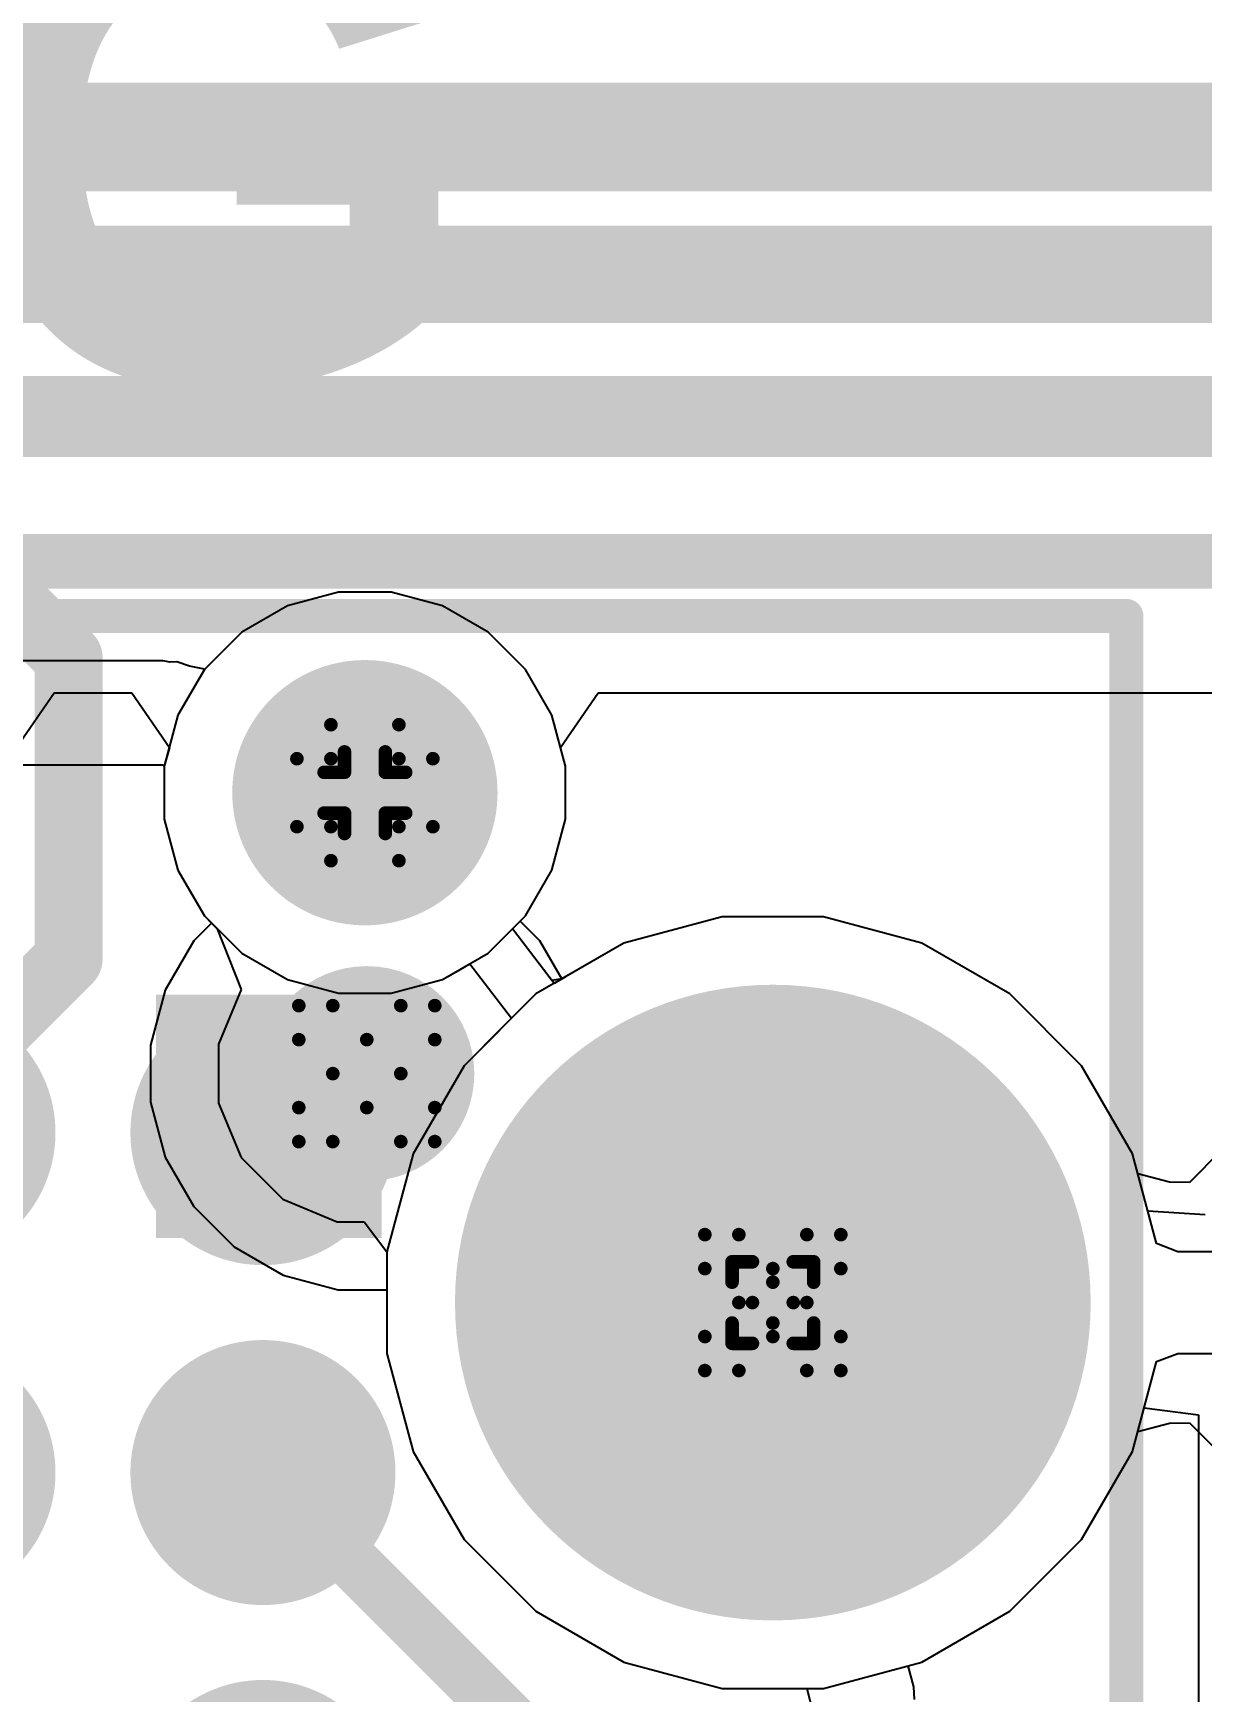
# Model space of a CAD drawing. Header units: inches. Extents: x 0 to 5379, y 0 to 5429.
# Drawn here: x 116.34 to 120.71, y 102.31 to 108.51 of the extents above; entities that cross this region are included whole.
import ezdxf

# ---------------------------------------------------------------- set-up
doc = ezdxf.new("R2010")
doc.units = ezdxf.units.IN
for name, color, linetype in [('Bottom Layer', 5, 'Continuous'), ('Bottom Solder', 6, 'Continuous'), ('Drill Drawing', 1, 'Continuous'), ('GND01', 16, 'Continuous'), ('GND02', 76, 'Continuous'), ('Pad Holes', 156, 'Continuous'), ('PWR', 156, 'Continuous'), ('SIG 01', 90, 'Continuous'), ('Top Layer', 1, 'Continuous'), ('Top Overlay', 2, 'Continuous'), ('Top Paste', 8, 'Continuous'), ('Top Solder', 216, 'Continuous'), ('Via Holes', 16, 'Continuous')]:
    doc.layers.add(name, color=color, linetype=linetype)
doc.styles.add('Arial_Bold', font='', dxfattribs={"height": 0.2})
doc.styles.get('Arial_Bold').set_extended_font_data('Arial', bold=True)

# ---------------------------------------------------------------- blocks, each defined once
blk = doc.blocks.new('TC2030_IDC__826')
at = {"layer": 'Bottom Solder'}
h = blk.add_hatch(color=6, dxfattribs=at)
edge = h.paths.add_edge_path()
edge.add_arc((2.54, -1.016), 0.1016, 0, 360)
h = blk.add_hatch(color=6, dxfattribs=at)
edge = h.paths.add_edge_path()
edge.add_arc((0.635, -2.54), 0.1016, 0, 360)
at = {"layer": 'Pad Holes'}
h = blk.add_hatch(color=7, dxfattribs=at)
edge = h.paths.add_edge_path()
edge.add_arc((2.54, -1.016), 0.4955, 0, 360)
h = blk.add_hatch(color=7, dxfattribs=at)
edge = h.paths.add_edge_path()
edge.add_arc((0.635, -2.54), 1.1875, 0, 360)
at = {"layer": 'Top Layer'}
h = blk.add_hatch(color=1, dxfattribs=at)
edge = h.paths.add_edge_path()
edge.add_arc((0, -0.635), 0.3935, 0, 360)
h = blk.add_hatch(color=1, dxfattribs=at)
edge = h.paths.add_edge_path()
edge.add_arc((1.27, -0.635), 0.3935, 0, 360)
at = {"layer": 'Top Paste'}
h = blk.add_hatch(color=8, dxfattribs=at)
edge = h.paths.add_edge_path()
edge.add_arc((0, -0.635), 0.3935, 0, 360)
h = blk.add_hatch(color=8, dxfattribs=at)
edge = h.paths.add_edge_path()
edge.add_arc((1.27, -0.635), 0.3935, 0, 360)
at = {"layer": 'Top Solder'}
h = blk.add_hatch(color=216, dxfattribs=at)
edge = h.paths.add_edge_path()
edge.add_arc((-1.27, 0.635), 0.4951, 0, 360)
h = blk.add_hatch(color=216, dxfattribs=at)
edge = h.paths.add_edge_path()
edge.add_arc((0, 0.635), 0.4951, 0, 360)
h = blk.add_hatch(color=216, dxfattribs=at)
edge = h.paths.add_edge_path()
edge.add_arc((1.27, 0.635), 0.4951, 0, 360)
h = blk.add_hatch(color=216, dxfattribs=at)
edge = h.paths.add_edge_path()
edge.add_arc((-1.27, -0.635), 0.4951, 0, 360)
h = blk.add_hatch(color=216, dxfattribs=at)
edge = h.paths.add_edge_path()
edge.add_arc((-1.27, -0.635), 0.4951, 0, 360)
h = blk.add_hatch(color=216, dxfattribs=at)
edge = h.paths.add_edge_path()
edge.add_arc((0, -0.635), 0.4951, 0, 360)
h = blk.add_hatch(color=216, dxfattribs=at)
edge = h.paths.add_edge_path()
edge.add_arc((1.27, -0.635), 0.4951, 0, 360)
h = blk.add_hatch(color=216, dxfattribs=at)
edge = h.paths.add_edge_path()
edge.add_arc((2.54, -1.016), 0.1016, 0, 360)
h = blk.add_hatch(color=216, dxfattribs=at)
edge = h.paths.add_edge_path()
edge.add_arc((0.635, -2.54), 0.1016, 0, 360)
at = {"layer": 'Top Overlay'}
for points in [[(3.2004, 3.8608, 0.127, 0.127, 0), (3.2004, -3.8608, 0.127, 0.127, 0)], [(-3.8608, -3.8608, 0.127, 0.127, 0), (3.2004, -3.8608, 0.127, 0.127, 0)]]:
    blk.add_lwpolyline(points, format="xyseb", dxfattribs=at)
blk.add_lwpolyline([(3.16865, -3.8608, 0.0635, 0.0635, 1), (3.23215, -3.8608, 0.0635, 0.0635, 1)], format="xyseb", close=True, dxfattribs=at)
blk.add_lwpolyline([(3.16865, -3.8608, 0.0635, 0.0635, 1), (3.23215, -3.8608, 0.0635, 0.0635, 1)], format="xyseb", close=True, dxfattribs=at)

msp = doc.modelspace()

# ---------------------------------------------------------------- hatches: boundary and pattern name
at = {"layer": 'Bottom Layer'}
h = msp.add_hatch(color=5, dxfattribs=at)
edge = h.paths.add_edge_path()
edge.add_arc((117.5859, 104.6223), 0.3, 0, 360)
at = {"layer": 'Bottom Solder'}
h = msp.add_hatch(color=6, dxfattribs=at)
edge = h.paths.add_edge_path()
edge.add_arc((117.5859, 104.6223), 0.4016, 0, 360)
at = {"layer": 'GND01'}
h = msp.add_hatch(color=16, dxfattribs=at)
edge = h.paths.add_edge_path()
edge.add_arc((117.5859, 104.6223), 0.3, 0, 360)
at = {"layer": 'GND02'}
h = msp.add_hatch(color=76, dxfattribs=at)
edge = h.paths.add_edge_path()
edge.add_arc((117.5859, 104.6223), 0.3, 0, 360)
at = {"layer": 'PWR'}
h = msp.add_hatch(color=156, dxfattribs=at)
edge = h.paths.add_edge_path()
edge.add_arc((117.5859, 104.6223), 0.3, 0, 360)
at = {"layer": 'SIG 01'}
h = msp.add_hatch(color=90, dxfattribs=at)
edge = h.paths.add_edge_path()
edge.add_arc((117.5859, 104.6223), 0.3, 0, 360)
at = {"layer": 'Top Layer'}
msp.add_hatch(color=1, dxfattribs=at).paths.add_polyline_path([(116.7985, 104.0082), (117.6413, 104.0082), (117.6413, 104.9176), (116.7985, 104.9176)])
h = msp.add_hatch(color=1, dxfattribs=at)
edge = h.paths.add_edge_path()
edge.add_arc((117.5859, 104.6223), 0.3, 0, 360)
at = {"layer": 'Top Solder'}
h = msp.add_hatch(color=216, dxfattribs=at)
edge = h.paths.add_edge_path()
edge.add_arc((117.5859, 104.6223), 0.4016, 0, 360)
at = {"layer": 'Via Holes'}
h = msp.add_hatch(color=7, dxfattribs=at)
edge = h.paths.add_edge_path()
edge.add_arc((117.5859, 104.6223), 0.15, 0, 360)

# ---------------------------------------------------------------- linework, layer by layer
at = {"layer": 'Bottom Layer'}
for p, q in [((117.4801, 106.4213), (117.2895, 106.3702)), ((117.6774, 106.4213), (117.4801, 106.4213)), ((117.8681, 106.3702), (117.6774, 106.4213)), ((117.2895, 106.3702), (117.1186, 106.2715)), ((118.039, 106.2715), (117.8681, 106.3702)), ((117.1186, 106.2715), (116.979, 106.132)), ((118.1785, 106.132), (118.039, 106.2715)), ((116.979, 106.132), (116.8803, 105.961)), ((118.2772, 105.961), (118.1785, 106.132)), ((116.8803, 105.961), (116.8293, 105.7704)), ((118.3283, 105.7704), (118.2772, 105.961)), ((116.8293, 105.7704), (116.8293, 105.5731)), ((118.3283, 105.5731), (118.3283, 105.7704)), ((116.8293, 105.5731), (116.8803, 105.3825)), ((118.2772, 105.3825), (118.3283, 105.5731)), ((116.8803, 105.3825), (116.979, 105.2115)), ((118.1785, 105.2115), (118.2772, 105.3825)), ((117.0057, 105.1848), (116.9393, 105.1184)), ((116.979, 105.2115), (117.0057, 105.1848)), ((118.1589, 105.1919), (118.1785, 105.2115)), ((118.2324, 105.1184), (118.1589, 105.1919)), ((118.913, 105.2083), (118.5464, 105.11)), ((119.2925, 105.2083), (118.913, 105.2083)), ((119.6592, 105.11), (119.2925, 105.2083)), ((116.9393, 105.1184), (116.833, 104.9342)), ((118.3146, 104.9762), (118.2324, 105.1184)), ((118.5464, 105.11), (118.3146, 104.9762)), ((119.9879, 104.9202), (119.6592, 105.11)), ((116.833, 104.9342), (116.7779, 104.7287)), ((120.2562, 104.6519), (119.9879, 104.9202)), ((116.7779, 104.7287), (116.7779, 104.5159)), ((120.446, 104.3231), (120.2562, 104.6519)), ((116.7779, 104.5159), (116.833, 104.3104)), ((116.833, 104.3104), (116.9393, 104.1262)), ((120.4661, 104.2482), (120.446, 104.3231)), ((120.7762, 104.3333), (120.6588, 104.2159)), ((120.5846, 104.2172), (120.4661, 104.2482)), ((120.6588, 104.2159), (120.5846, 104.2172)), ((116.9393, 104.1262), (117.0898, 103.9757)), ((117.0898, 103.9757), (117.274, 103.8693)), ((117.274, 103.8693), (117.4795, 103.8143)), ((117.4795, 103.8143), (117.6613, 103.8143)), ((117.6613, 103.8143), (117.6613, 103.577)), ((117.6613, 103.577), (117.7595, 103.2104)), ((120.4661, 103.2853), (120.5846, 103.3163)), ((120.5846, 103.3163), (120.6588, 103.3176)), ((120.6588, 103.3176), (120.7762, 103.2002)), ((120.446, 103.2104), (120.4661, 103.2853)), ((117.7595, 103.2104), (117.9493, 102.8817)), ((120.2562, 102.8817), (120.446, 103.2104)), ((117.9493, 102.8817), (118.2177, 102.6133)), ((119.9879, 102.6133), (120.2562, 102.8817)), ((118.2177, 102.6133), (118.5464, 102.4235)), ((119.6592, 102.4235), (119.9879, 102.6133)), ((118.5464, 102.4235), (118.913, 102.3253)), ((119.2925, 102.3253), (119.6592, 102.4235)), ((118.913, 102.3253), (119.2925, 102.3253))]:
    msp.add_line(p, q, dxfattribs=at)
at = {"layer": 'Drill Drawing'}
for points in [[(117.4518, 105.7988, 0.0508, 0.0508, 0), (117.4518, 105.9258, 0.0508, 0.0508, 0)], [(117.4518, 105.9258, 0.0508, 0.0508, 0), (117.7058, 105.9258, 0.0508, 0.0508, 0)], [(117.7058, 105.7988, 0.0508, 0.0508, 0), (117.7058, 105.9258, 0.0508, 0.0508, 0)], [(117.5026, 105.748, 0.0508, 0.0508, 0), (117.5026, 105.8242, 0.0508, 0.0508, 0)], [(117.5026, 105.8242, 0.0508, 0.0508, 0), (117.655, 105.8242, 0.0508, 0.0508, 0)], [(117.655, 105.748, 0.0508, 0.0508, 0), (117.655, 105.8242, 0.0508, 0.0508, 0)], [(117.3248, 105.5448, 0.0508, 0.0508, 0), (117.3248, 105.7988, 0.0508, 0.0508, 0)], [(117.3248, 105.7988, 0.0508, 0.0508, 0), (117.4518, 105.7988, 0.0508, 0.0508, 0)], [(117.7058, 105.7988, 0.0508, 0.0508, 0), (117.8328, 105.7988, 0.0508, 0.0508, 0)], [(117.8328, 105.5448, 0.0508, 0.0508, 0), (117.8328, 105.7988, 0.0508, 0.0508, 0)], [(117.4264, 105.5956, 0.0508, 0.0508, 0), (117.4264, 105.748, 0.0508, 0.0508, 0)], [(117.4264, 105.748, 0.0508, 0.0508, 0), (117.5026, 105.748, 0.0508, 0.0508, 0)], [(117.655, 105.748, 0.0508, 0.0508, 0), (117.7312, 105.748, 0.0508, 0.0508, 0)], [(117.7312, 105.5956, 0.0508, 0.0508, 0), (117.7312, 105.748, 0.0508, 0.0508, 0)], [(117.4264, 105.5956, 0.0508, 0.0508, 0), (117.5026, 105.5956, 0.0508, 0.0508, 0)], [(117.5026, 105.5194, 0.0508, 0.0508, 0), (117.5026, 105.5956, 0.0508, 0.0508, 0)], [(117.655, 105.5956, 0.0508, 0.0508, 0), (117.7312, 105.5956, 0.0508, 0.0508, 0)], [(117.655, 105.5194, 0.0508, 0.0508, 0), (117.655, 105.5956, 0.0508, 0.0508, 0)], [(117.3248, 105.5448, 0.0508, 0.0508, 0), (117.4518, 105.5448, 0.0508, 0.0508, 0)], [(117.4518, 105.4178, 0.0508, 0.0508, 0), (117.4518, 105.5448, 0.0508, 0.0508, 0)], [(117.5026, 105.5194, 0.0508, 0.0508, 0), (117.655, 105.5194, 0.0508, 0.0508, 0)], [(117.7058, 105.5448, 0.0508, 0.0508, 0), (117.8328, 105.5448, 0.0508, 0.0508, 0)], [(117.7058, 105.4178, 0.0508, 0.0508, 0), (117.7058, 105.5448, 0.0508, 0.0508, 0)], [(117.4518, 105.4178, 0.0508, 0.0508, 0), (117.7058, 105.4178, 0.0508, 0.0508, 0)], [(117.3319, 104.7493, 0.0508, 0.0508, 0), (117.3319, 104.8763, 0.0508, 0.0508, 0)], [(117.3319, 104.8763, 0.0508, 0.0508, 0), (117.4589, 104.8763, 0.0508, 0.0508, 0)], [(117.4589, 104.8763, 0.0508, 0.0508, 0), (117.5859, 104.7493, 0.0508, 0.0508, 0)], [(117.5859, 104.7493, 0.0508, 0.0508, 0), (117.7129, 104.8763, 0.0508, 0.0508, 0)], [(117.7129, 104.8763, 0.0508, 0.0508, 0), (117.8399, 104.8763, 0.0508, 0.0508, 0)], [(117.8399, 104.7493, 0.0508, 0.0508, 0), (117.8399, 104.8763, 0.0508, 0.0508, 0)], [(117.3319, 104.7493, 0.0508, 0.0508, 0), (117.4589, 104.6223, 0.0508, 0.0508, 0)], [(117.7129, 104.6223, 0.0508, 0.0508, 0), (117.8399, 104.7493, 0.0508, 0.0508, 0)], [(117.3319, 104.4953, 0.0508, 0.0508, 0), (117.4589, 104.6223, 0.0508, 0.0508, 0)], [(117.7129, 104.6223, 0.0508, 0.0508, 0), (117.8399, 104.4953, 0.0508, 0.0508, 0)], [(117.3319, 104.3683, 0.0508, 0.0508, 0), (117.3319, 104.4953, 0.0508, 0.0508, 0)], [(117.4589, 104.3683, 0.0508, 0.0508, 0), (117.5859, 104.4953, 0.0508, 0.0508, 0)], [(117.5859, 104.4953, 0.0508, 0.0508, 0), (117.7129, 104.3683, 0.0508, 0.0508, 0)], [(117.8399, 104.3683, 0.0508, 0.0508, 0), (117.8399, 104.4953, 0.0508, 0.0508, 0)], [(117.3319, 104.3683, 0.0508, 0.0508, 0), (117.4589, 104.3683, 0.0508, 0.0508, 0)], [(117.7129, 104.3683, 0.0508, 0.0508, 0), (117.8399, 104.3683, 0.0508, 0.0508, 0)], [(118.8488, 103.8938, 0.0508, 0.0508, 0), (118.8488, 104.0208, 0.0508, 0.0508, 0)], [(118.8488, 104.0208, 0.0508, 0.0508, 0), (118.9758, 104.0208, 0.0508, 0.0508, 0)], [(118.9758, 104.0208, 0.0508, 0.0508, 0), (119.1028, 103.8938, 0.0508, 0.0508, 0)], [(119.1028, 103.8938, 0.0508, 0.0508, 0), (119.2298, 104.0208, 0.0508, 0.0508, 0)], [(119.2298, 104.0208, 0.0508, 0.0508, 0), (119.3568, 104.0208, 0.0508, 0.0508, 0)], [(119.3568, 103.8938, 0.0508, 0.0508, 0), (119.3568, 104.0208, 0.0508, 0.0508, 0)], [(118.9504, 103.843, 0.0508, 0.0508, 0), (118.9504, 103.9192, 0.0508, 0.0508, 0)], [(118.9504, 103.9192, 0.0508, 0.0508, 0), (119.0266, 103.9192, 0.0508, 0.0508, 0)], [(119.0266, 103.9192, 0.0508, 0.0508, 0), (119.1028, 103.843, 0.0508, 0.0508, 0)], [(119.1028, 103.843, 0.0508, 0.0508, 0), (119.179, 103.9192, 0.0508, 0.0508, 0)], [(119.179, 103.9192, 0.0508, 0.0508, 0), (119.2552, 103.9192, 0.0508, 0.0508, 0)], [(119.2552, 103.843, 0.0508, 0.0508, 0), (119.2552, 103.9192, 0.0508, 0.0508, 0)], [(118.8488, 103.8938, 0.0508, 0.0508, 0), (118.9758, 103.7668, 0.0508, 0.0508, 0)], [(118.9504, 103.843, 0.0508, 0.0508, 0), (119.0266, 103.7668, 0.0508, 0.0508, 0)], [(119.179, 103.7668, 0.0508, 0.0508, 0), (119.2552, 103.843, 0.0508, 0.0508, 0)], [(119.2298, 103.7668, 0.0508, 0.0508, 0), (119.3568, 103.8938, 0.0508, 0.0508, 0)], [(118.8488, 103.6398, 0.0508, 0.0508, 0), (118.9758, 103.7668, 0.0508, 0.0508, 0)], [(118.9504, 103.6906, 0.0508, 0.0508, 0), (119.0266, 103.7668, 0.0508, 0.0508, 0)], [(119.179, 103.7668, 0.0508, 0.0508, 0), (119.2552, 103.6906, 0.0508, 0.0508, 0)], [(119.2298, 103.7668, 0.0508, 0.0508, 0), (119.3568, 103.6398, 0.0508, 0.0508, 0)], [(118.9504, 103.6144, 0.0508, 0.0508, 0), (118.9504, 103.6906, 0.0508, 0.0508, 0)], [(119.0266, 103.6144, 0.0508, 0.0508, 0), (119.1028, 103.6906, 0.0508, 0.0508, 0)], [(119.1028, 103.6906, 0.0508, 0.0508, 0), (119.179, 103.6144, 0.0508, 0.0508, 0)], [(119.2552, 103.6144, 0.0508, 0.0508, 0), (119.2552, 103.6906, 0.0508, 0.0508, 0)], [(118.8488, 103.5128, 0.0508, 0.0508, 0), (118.8488, 103.6398, 0.0508, 0.0508, 0)], [(118.9504, 103.6144, 0.0508, 0.0508, 0), (119.0266, 103.6144, 0.0508, 0.0508, 0)], [(118.9758, 103.5128, 0.0508, 0.0508, 0), (119.1028, 103.6398, 0.0508, 0.0508, 0)], [(119.1028, 103.6398, 0.0508, 0.0508, 0), (119.2298, 103.5128, 0.0508, 0.0508, 0)], [(119.179, 103.6144, 0.0508, 0.0508, 0), (119.2552, 103.6144, 0.0508, 0.0508, 0)], [(119.3568, 103.5128, 0.0508, 0.0508, 0), (119.3568, 103.6398, 0.0508, 0.0508, 0)], [(118.8488, 103.5128, 0.0508, 0.0508, 0), (118.9758, 103.5128, 0.0508, 0.0508, 0)], [(119.2298, 103.5128, 0.0508, 0.0508, 0), (119.3568, 103.5128, 0.0508, 0.0508, 0)]]:
    msp.add_lwpolyline(points, format="xyseb", dxfattribs=at)
for points in [[(117.4391, 105.9258, 0.0254, 0.0254, 1), (117.4645, 105.9258, 0.0254, 0.0254, 1)], [(117.4391, 105.9258, 0.0254, 0.0254, 1), (117.4645, 105.9258, 0.0254, 0.0254, 1)], [(117.6931, 105.9258, 0.0254, 0.0254, 1), (117.7185, 105.9258, 0.0254, 0.0254, 1)], [(117.6931, 105.9258, 0.0254, 0.0254, 1), (117.7185, 105.9258, 0.0254, 0.0254, 1)], [(117.4899, 105.8242, 0.0254, 0.0254, 1), (117.5153, 105.8242, 0.0254, 0.0254, 1)], [(117.4899, 105.8242, 0.0254, 0.0254, 1), (117.5153, 105.8242, 0.0254, 0.0254, 1)], [(117.6423, 105.8242, 0.0254, 0.0254, 1), (117.6677, 105.8242, 0.0254, 0.0254, 1)], [(117.6423, 105.8242, 0.0254, 0.0254, 1), (117.6677, 105.8242, 0.0254, 0.0254, 1)], [(117.3121, 105.7988, 0.0254, 0.0254, 1), (117.3375, 105.7988, 0.0254, 0.0254, 1)], [(117.3121, 105.7988, 0.0254, 0.0254, 1), (117.3375, 105.7988, 0.0254, 0.0254, 1)], [(117.4391, 105.7988, 0.0254, 0.0254, 1), (117.4645, 105.7988, 0.0254, 0.0254, 1)], [(117.4391, 105.7988, 0.0254, 0.0254, 1), (117.4645, 105.7988, 0.0254, 0.0254, 1)], [(117.6931, 105.7988, 0.0254, 0.0254, 1), (117.7185, 105.7988, 0.0254, 0.0254, 1)], [(117.6931, 105.7988, 0.0254, 0.0254, 1), (117.7185, 105.7988, 0.0254, 0.0254, 1)], [(117.8201, 105.7988, 0.0254, 0.0254, 1), (117.8455, 105.7988, 0.0254, 0.0254, 1)], [(117.8201, 105.7988, 0.0254, 0.0254, 1), (117.8455, 105.7988, 0.0254, 0.0254, 1)], [(117.4137, 105.748, 0.0254, 0.0254, 1), (117.4391, 105.748, 0.0254, 0.0254, 1)], [(117.4137, 105.748, 0.0254, 0.0254, 1), (117.4391, 105.748, 0.0254, 0.0254, 1)], [(117.4899, 105.748, 0.0254, 0.0254, 1), (117.5153, 105.748, 0.0254, 0.0254, 1)], [(117.4899, 105.748, 0.0254, 0.0254, 1), (117.5153, 105.748, 0.0254, 0.0254, 1)], [(117.6423, 105.748, 0.0254, 0.0254, 1), (117.6677, 105.748, 0.0254, 0.0254, 1)], [(117.6423, 105.748, 0.0254, 0.0254, 1), (117.6677, 105.748, 0.0254, 0.0254, 1)], [(117.7185, 105.748, 0.0254, 0.0254, 1), (117.7439, 105.748, 0.0254, 0.0254, 1)], [(117.7185, 105.748, 0.0254, 0.0254, 1), (117.7439, 105.748, 0.0254, 0.0254, 1)], [(117.4137, 105.5956, 0.0254, 0.0254, 1), (117.4391, 105.5956, 0.0254, 0.0254, 1)], [(117.4137, 105.5956, 0.0254, 0.0254, 1), (117.4391, 105.5956, 0.0254, 0.0254, 1)], [(117.4899, 105.5956, 0.0254, 0.0254, 1), (117.5153, 105.5956, 0.0254, 0.0254, 1)], [(117.4899, 105.5956, 0.0254, 0.0254, 1), (117.5153, 105.5956, 0.0254, 0.0254, 1)], [(117.6423, 105.5956, 0.0254, 0.0254, 1), (117.6677, 105.5956, 0.0254, 0.0254, 1)], [(117.6423, 105.5956, 0.0254, 0.0254, 1), (117.6677, 105.5956, 0.0254, 0.0254, 1)], [(117.7185, 105.5956, 0.0254, 0.0254, 1), (117.7439, 105.5956, 0.0254, 0.0254, 1)], [(117.7185, 105.5956, 0.0254, 0.0254, 1), (117.7439, 105.5956, 0.0254, 0.0254, 1)], [(117.3121, 105.5448, 0.0254, 0.0254, 1), (117.3375, 105.5448, 0.0254, 0.0254, 1)], [(117.3121, 105.5448, 0.0254, 0.0254, 1), (117.3375, 105.5448, 0.0254, 0.0254, 1)], [(117.4391, 105.5448, 0.0254, 0.0254, 1), (117.4645, 105.5448, 0.0254, 0.0254, 1)], [(117.4391, 105.5448, 0.0254, 0.0254, 1), (117.4645, 105.5448, 0.0254, 0.0254, 1)], [(117.4899, 105.5194, 0.0254, 0.0254, 1), (117.5153, 105.5194, 0.0254, 0.0254, 1)], [(117.4899, 105.5194, 0.0254, 0.0254, 1), (117.5153, 105.5194, 0.0254, 0.0254, 1)], [(117.6423, 105.5194, 0.0254, 0.0254, 1), (117.6677, 105.5194, 0.0254, 0.0254, 1)], [(117.6423, 105.5194, 0.0254, 0.0254, 1), (117.6677, 105.5194, 0.0254, 0.0254, 1)], [(117.6931, 105.5448, 0.0254, 0.0254, 1), (117.7185, 105.5448, 0.0254, 0.0254, 1)], [(117.6931, 105.5448, 0.0254, 0.0254, 1), (117.7185, 105.5448, 0.0254, 0.0254, 1)], [(117.8201, 105.5448, 0.0254, 0.0254, 1), (117.8455, 105.5448, 0.0254, 0.0254, 1)], [(117.8201, 105.5448, 0.0254, 0.0254, 1), (117.8455, 105.5448, 0.0254, 0.0254, 1)], [(117.4391, 105.4178, 0.0254, 0.0254, 1), (117.4645, 105.4178, 0.0254, 0.0254, 1)], [(117.4391, 105.4178, 0.0254, 0.0254, 1), (117.4645, 105.4178, 0.0254, 0.0254, 1)], [(117.6931, 105.4178, 0.0254, 0.0254, 1), (117.7185, 105.4178, 0.0254, 0.0254, 1)], [(117.6931, 105.4178, 0.0254, 0.0254, 1), (117.7185, 105.4178, 0.0254, 0.0254, 1)], [(117.3192, 104.8763, 0.0254, 0.0254, 1), (117.3446, 104.8763, 0.0254, 0.0254, 1)], [(117.3192, 104.8763, 0.0254, 0.0254, 1), (117.3446, 104.8763, 0.0254, 0.0254, 1)], [(117.4462, 104.8763, 0.0254, 0.0254, 1), (117.4716, 104.8763, 0.0254, 0.0254, 1)], [(117.4462, 104.8763, 0.0254, 0.0254, 1), (117.4716, 104.8763, 0.0254, 0.0254, 1)], [(117.7002, 104.8763, 0.0254, 0.0254, 1), (117.7256, 104.8763, 0.0254, 0.0254, 1)], [(117.7002, 104.8763, 0.0254, 0.0254, 1), (117.7256, 104.8763, 0.0254, 0.0254, 1)], [(117.8272, 104.8763, 0.0254, 0.0254, 1), (117.8526, 104.8763, 0.0254, 0.0254, 1)], [(117.8272, 104.8763, 0.0254, 0.0254, 1), (117.8526, 104.8763, 0.0254, 0.0254, 1)], [(117.3192, 104.7493, 0.0254, 0.0254, 1), (117.3446, 104.7493, 0.0254, 0.0254, 1)], [(117.3192, 104.7493, 0.0254, 0.0254, 1), (117.3446, 104.7493, 0.0254, 0.0254, 1)], [(117.5732, 104.7493, 0.0254, 0.0254, 1), (117.5986, 104.7493, 0.0254, 0.0254, 1)], [(117.5732, 104.7493, 0.0254, 0.0254, 1), (117.5986, 104.7493, 0.0254, 0.0254, 1)], [(117.8272, 104.7493, 0.0254, 0.0254, 1), (117.8526, 104.7493, 0.0254, 0.0254, 1)], [(117.8272, 104.7493, 0.0254, 0.0254, 1), (117.8526, 104.7493, 0.0254, 0.0254, 1)], [(117.4462, 104.6223, 0.0254, 0.0254, 1), (117.4716, 104.6223, 0.0254, 0.0254, 1)], [(117.4462, 104.6223, 0.0254, 0.0254, 1), (117.4716, 104.6223, 0.0254, 0.0254, 1)], [(117.7002, 104.6223, 0.0254, 0.0254, 1), (117.7256, 104.6223, 0.0254, 0.0254, 1)], [(117.7002, 104.6223, 0.0254, 0.0254, 1), (117.7256, 104.6223, 0.0254, 0.0254, 1)], [(117.3192, 104.4953, 0.0254, 0.0254, 1), (117.3446, 104.4953, 0.0254, 0.0254, 1)], [(117.3192, 104.4953, 0.0254, 0.0254, 1), (117.3446, 104.4953, 0.0254, 0.0254, 1)], [(117.5732, 104.4953, 0.0254, 0.0254, 1), (117.5986, 104.4953, 0.0254, 0.0254, 1)], [(117.5732, 104.4953, 0.0254, 0.0254, 1), (117.5986, 104.4953, 0.0254, 0.0254, 1)], [(117.8272, 104.4953, 0.0254, 0.0254, 1), (117.8526, 104.4953, 0.0254, 0.0254, 1)], [(117.8272, 104.4953, 0.0254, 0.0254, 1), (117.8526, 104.4953, 0.0254, 0.0254, 1)], [(117.3192, 104.3683, 0.0254, 0.0254, 1), (117.3446, 104.3683, 0.0254, 0.0254, 1)], [(117.3192, 104.3683, 0.0254, 0.0254, 1), (117.3446, 104.3683, 0.0254, 0.0254, 1)], [(117.4462, 104.3683, 0.0254, 0.0254, 1), (117.4716, 104.3683, 0.0254, 0.0254, 1)], [(117.4462, 104.3683, 0.0254, 0.0254, 1), (117.4716, 104.3683, 0.0254, 0.0254, 1)], [(117.7002, 104.3683, 0.0254, 0.0254, 1), (117.7256, 104.3683, 0.0254, 0.0254, 1)], [(117.7002, 104.3683, 0.0254, 0.0254, 1), (117.7256, 104.3683, 0.0254, 0.0254, 1)], [(117.8272, 104.3683, 0.0254, 0.0254, 1), (117.8526, 104.3683, 0.0254, 0.0254, 1)], [(117.8272, 104.3683, 0.0254, 0.0254, 1), (117.8526, 104.3683, 0.0254, 0.0254, 1)], [(118.8361, 104.0208, 0.0254, 0.0254, 1), (118.8615, 104.0208, 0.0254, 0.0254, 1)], [(118.8361, 104.0208, 0.0254, 0.0254, 1), (118.8615, 104.0208, 0.0254, 0.0254, 1)], [(118.9631, 104.0208, 0.0254, 0.0254, 1), (118.9885, 104.0208, 0.0254, 0.0254, 1)], [(118.9631, 104.0208, 0.0254, 0.0254, 1), (118.9885, 104.0208, 0.0254, 0.0254, 1)], [(119.2171, 104.0208, 0.0254, 0.0254, 1), (119.2425, 104.0208, 0.0254, 0.0254, 1)], [(119.2171, 104.0208, 0.0254, 0.0254, 1), (119.2425, 104.0208, 0.0254, 0.0254, 1)], [(119.3441, 104.0208, 0.0254, 0.0254, 1), (119.3695, 104.0208, 0.0254, 0.0254, 1)], [(119.3441, 104.0208, 0.0254, 0.0254, 1), (119.3695, 104.0208, 0.0254, 0.0254, 1)], [(118.9377, 103.9192, 0.0254, 0.0254, 1), (118.9631, 103.9192, 0.0254, 0.0254, 1)], [(118.9377, 103.9192, 0.0254, 0.0254, 1), (118.9631, 103.9192, 0.0254, 0.0254, 1)], [(119.0139, 103.9192, 0.0254, 0.0254, 1), (119.0393, 103.9192, 0.0254, 0.0254, 1)], [(119.0139, 103.9192, 0.0254, 0.0254, 1), (119.0393, 103.9192, 0.0254, 0.0254, 1)], [(119.1663, 103.9192, 0.0254, 0.0254, 1), (119.1917, 103.9192, 0.0254, 0.0254, 1)], [(119.1663, 103.9192, 0.0254, 0.0254, 1), (119.1917, 103.9192, 0.0254, 0.0254, 1)], [(119.2425, 103.9192, 0.0254, 0.0254, 1), (119.2679, 103.9192, 0.0254, 0.0254, 1)], [(119.2425, 103.9192, 0.0254, 0.0254, 1), (119.2679, 103.9192, 0.0254, 0.0254, 1)], [(118.8361, 103.8938, 0.0254, 0.0254, 1), (118.8615, 103.8938, 0.0254, 0.0254, 1)], [(118.8361, 103.8938, 0.0254, 0.0254, 1), (118.8615, 103.8938, 0.0254, 0.0254, 1)], [(118.9377, 103.843, 0.0254, 0.0254, 1), (118.9631, 103.843, 0.0254, 0.0254, 1)], [(118.9377, 103.843, 0.0254, 0.0254, 1), (118.9631, 103.843, 0.0254, 0.0254, 1)], [(119.0901, 103.8938, 0.0254, 0.0254, 1), (119.1155, 103.8938, 0.0254, 0.0254, 1)], [(119.0901, 103.8938, 0.0254, 0.0254, 1), (119.1155, 103.8938, 0.0254, 0.0254, 1)], [(119.0901, 103.843, 0.0254, 0.0254, 1), (119.1155, 103.843, 0.0254, 0.0254, 1)], [(119.0901, 103.843, 0.0254, 0.0254, 1), (119.1155, 103.843, 0.0254, 0.0254, 1)], [(119.2425, 103.843, 0.0254, 0.0254, 1), (119.2679, 103.843, 0.0254, 0.0254, 1)], [(119.2425, 103.843, 0.0254, 0.0254, 1), (119.2679, 103.843, 0.0254, 0.0254, 1)], [(119.3441, 103.8938, 0.0254, 0.0254, 1), (119.3695, 103.8938, 0.0254, 0.0254, 1)], [(119.3441, 103.8938, 0.0254, 0.0254, 1), (119.3695, 103.8938, 0.0254, 0.0254, 1)], [(118.9631, 103.7668, 0.0254, 0.0254, 1), (118.9885, 103.7668, 0.0254, 0.0254, 1)], [(118.9631, 103.7668, 0.0254, 0.0254, 1), (118.9885, 103.7668, 0.0254, 0.0254, 1)], [(119.0139, 103.7668, 0.0254, 0.0254, 1), (119.0393, 103.7668, 0.0254, 0.0254, 1)], [(119.0139, 103.7668, 0.0254, 0.0254, 1), (119.0393, 103.7668, 0.0254, 0.0254, 1)], [(119.1663, 103.7668, 0.0254, 0.0254, 1), (119.1917, 103.7668, 0.0254, 0.0254, 1)], [(119.1663, 103.7668, 0.0254, 0.0254, 1), (119.1917, 103.7668, 0.0254, 0.0254, 1)], [(119.2171, 103.7668, 0.0254, 0.0254, 1), (119.2425, 103.7668, 0.0254, 0.0254, 1)], [(119.2171, 103.7668, 0.0254, 0.0254, 1), (119.2425, 103.7668, 0.0254, 0.0254, 1)], [(118.9377, 103.6906, 0.0254, 0.0254, 1), (118.9631, 103.6906, 0.0254, 0.0254, 1)], [(118.9377, 103.6906, 0.0254, 0.0254, 1), (118.9631, 103.6906, 0.0254, 0.0254, 1)], [(119.0901, 103.6906, 0.0254, 0.0254, 1), (119.1155, 103.6906, 0.0254, 0.0254, 1)], [(119.0901, 103.6906, 0.0254, 0.0254, 1), (119.1155, 103.6906, 0.0254, 0.0254, 1)], [(119.2425, 103.6906, 0.0254, 0.0254, 1), (119.2679, 103.6906, 0.0254, 0.0254, 1)], [(119.2425, 103.6906, 0.0254, 0.0254, 1), (119.2679, 103.6906, 0.0254, 0.0254, 1)], [(118.8361, 103.6398, 0.0254, 0.0254, 1), (118.8615, 103.6398, 0.0254, 0.0254, 1)], [(118.8361, 103.6398, 0.0254, 0.0254, 1), (118.8615, 103.6398, 0.0254, 0.0254, 1)], [(118.9377, 103.6144, 0.0254, 0.0254, 1), (118.9631, 103.6144, 0.0254, 0.0254, 1)], [(118.9377, 103.6144, 0.0254, 0.0254, 1), (118.9631, 103.6144, 0.0254, 0.0254, 1)], [(119.0139, 103.6144, 0.0254, 0.0254, 1), (119.0393, 103.6144, 0.0254, 0.0254, 1)], [(119.0139, 103.6144, 0.0254, 0.0254, 1), (119.0393, 103.6144, 0.0254, 0.0254, 1)], [(119.0901, 103.6398, 0.0254, 0.0254, 1), (119.1155, 103.6398, 0.0254, 0.0254, 1)], [(119.0901, 103.6398, 0.0254, 0.0254, 1), (119.1155, 103.6398, 0.0254, 0.0254, 1)], [(119.1663, 103.6144, 0.0254, 0.0254, 1), (119.1917, 103.6144, 0.0254, 0.0254, 1)], [(119.1663, 103.6144, 0.0254, 0.0254, 1), (119.1917, 103.6144, 0.0254, 0.0254, 1)], [(119.2425, 103.6144, 0.0254, 0.0254, 1), (119.2679, 103.6144, 0.0254, 0.0254, 1)], [(119.2425, 103.6144, 0.0254, 0.0254, 1), (119.2679, 103.6144, 0.0254, 0.0254, 1)], [(119.3441, 103.6398, 0.0254, 0.0254, 1), (119.3695, 103.6398, 0.0254, 0.0254, 1)], [(119.3441, 103.6398, 0.0254, 0.0254, 1), (119.3695, 103.6398, 0.0254, 0.0254, 1)], [(118.8361, 103.5128, 0.0254, 0.0254, 1), (118.8615, 103.5128, 0.0254, 0.0254, 1)], [(118.8361, 103.5128, 0.0254, 0.0254, 1), (118.8615, 103.5128, 0.0254, 0.0254, 1)], [(118.9631, 103.5128, 0.0254, 0.0254, 1), (118.9885, 103.5128, 0.0254, 0.0254, 1)], [(118.9631, 103.5128, 0.0254, 0.0254, 1), (118.9885, 103.5128, 0.0254, 0.0254, 1)], [(119.2171, 103.5128, 0.0254, 0.0254, 1), (119.2425, 103.5128, 0.0254, 0.0254, 1)], [(119.2171, 103.5128, 0.0254, 0.0254, 1), (119.2425, 103.5128, 0.0254, 0.0254, 1)], [(119.3441, 103.5128, 0.0254, 0.0254, 1), (119.3695, 103.5128, 0.0254, 0.0254, 1)], [(119.3441, 103.5128, 0.0254, 0.0254, 1), (119.3695, 103.5128, 0.0254, 0.0254, 1)]]:
    msp.add_lwpolyline(points, format="xyseb", close=True, dxfattribs=at)
at = {"layer": 'GND01'}
for p, q in [((117.4801, 106.4213), (117.2895, 106.3702)), ((117.6774, 106.4213), (117.4801, 106.4213)), ((117.8681, 106.3702), (117.6774, 106.4213)), ((117.2895, 106.3702), (117.1186, 106.2715)), ((118.039, 106.2715), (117.8681, 106.3702)), ((117.1186, 106.2715), (116.979, 106.132)), ((118.1785, 106.132), (118.039, 106.2715)), ((116.979, 106.132), (116.8803, 105.961)), ((118.2772, 105.961), (118.1785, 106.132)), ((116.8803, 105.961), (116.8293, 105.7704)), ((118.3283, 105.7704), (118.2772, 105.961)), ((116.8293, 105.7704), (116.8293, 105.5731)), ((118.3283, 105.5731), (118.3283, 105.7704)), ((116.8293, 105.5731), (116.8803, 105.3825)), ((118.2772, 105.3825), (118.3283, 105.5731)), ((116.8803, 105.3825), (116.979, 105.2115)), ((118.1785, 105.2115), (118.2772, 105.3825)), ((116.979, 105.2115), (117.1186, 105.072)), ((118.1297, 105.1628), (118.1785, 105.2115)), ((118.2857, 104.9595), (118.1297, 105.1628)), ((118.913, 105.2083), (118.5464, 105.11)), ((119.2925, 105.2083), (118.913, 105.2083)), ((119.6592, 105.11), (119.2925, 105.2083)), ((118.5464, 105.11), (118.3284, 104.9842)), ((119.9879, 104.9202), (119.6592, 105.11)), ((117.1186, 105.072), (117.2895, 104.9733)), ((117.8681, 104.9733), (117.9282, 105.0081)), ((117.9282, 105.0081), (117.9709, 105.0327)), ((117.9709, 105.0327), (118.1269, 104.8295)), ((118.3284, 104.9842), (118.2857, 104.9595)), ((117.2895, 104.9733), (117.4801, 104.9223)), ((117.4801, 104.9223), (117.6774, 104.9223)), ((117.6774, 104.9223), (117.8681, 104.9733)), ((120.2562, 104.6519), (119.9879, 104.9202)), ((118.0957, 104.7982), (117.9493, 104.6519)), ((118.1269, 104.8295), (118.0957, 104.7982)), ((117.9493, 104.6519), (117.7595, 104.3231)), ((120.446, 104.3231), (120.2562, 104.6519)), ((117.7595, 104.3231), (117.6613, 103.9565)), ((120.536, 103.9873), (120.446, 104.3231)), ((120.6155, 103.9566), (120.536, 103.9873)), ((117.6613, 103.9565), (117.6613, 103.577)), ((120.7982, 103.9566), (120.6155, 103.9566)), ((117.6613, 103.577), (117.7595, 103.2104)), ((120.536, 103.5462), (120.6155, 103.5769)), ((120.6155, 103.5769), (120.7982, 103.5769)), ((120.446, 103.2104), (120.536, 103.5462)), ((117.7595, 103.2104), (117.9493, 102.8817)), ((120.2562, 102.8817), (120.446, 103.2104)), ((117.9493, 102.8817), (118.2177, 102.6133)), ((119.9879, 102.6133), (120.2562, 102.8817)), ((118.2177, 102.6133), (118.5464, 102.4235)), ((119.6592, 102.4235), (119.9879, 102.6133)), ((118.5464, 102.4235), (118.913, 102.3253)), ((119.2925, 102.3253), (119.6592, 102.4235)), ((118.913, 102.3253), (119.2925, 102.3253))]:
    msp.add_line(p, q, dxfattribs=at)
at = {"layer": 'GND02'}
for p, q in [((117.4801, 106.4213), (117.2895, 106.3702)), ((117.6774, 106.4213), (117.4801, 106.4213)), ((117.8681, 106.3702), (117.6774, 106.4213)), ((117.2895, 106.3702), (117.1186, 106.2715)), ((118.039, 106.2715), (117.8681, 106.3702)), ((117.1186, 106.2715), (116.979, 106.132)), ((118.1785, 106.132), (118.039, 106.2715)), ((116.979, 106.132), (116.8803, 105.961)), ((118.2772, 105.961), (118.1785, 106.132)), ((116.8803, 105.961), (116.8293, 105.7704)), ((118.3283, 105.7704), (118.2772, 105.961)), ((116.8293, 105.7704), (116.8293, 105.5731)), ((118.3283, 105.5731), (118.3283, 105.7704)), ((116.8293, 105.5731), (116.8803, 105.3825)), ((118.2772, 105.3825), (118.3283, 105.5731)), ((116.8803, 105.3825), (116.979, 105.2115)), ((118.1785, 105.2115), (118.2772, 105.3825)), ((116.979, 105.2115), (117.1186, 105.072)), ((118.1297, 105.1628), (118.1785, 105.2115)), ((118.2857, 104.9595), (118.1297, 105.1628)), ((118.913, 105.2083), (118.5464, 105.11)), ((119.2925, 105.2083), (118.913, 105.2083)), ((119.6592, 105.11), (119.2925, 105.2083)), ((118.5464, 105.11), (118.3284, 104.9842)), ((119.9879, 104.9202), (119.6592, 105.11)), ((117.1186, 105.072), (117.2895, 104.9733)), ((117.8681, 104.9733), (117.9282, 105.0081)), ((117.9282, 105.0081), (117.9709, 105.0327)), ((117.9709, 105.0327), (118.1269, 104.8295)), ((118.3284, 104.9842), (118.2857, 104.9595)), ((117.2895, 104.9733), (117.4801, 104.9223)), ((117.4801, 104.9223), (117.6774, 104.9223)), ((117.6774, 104.9223), (117.8681, 104.9733)), ((120.2562, 104.6519), (119.9879, 104.9202)), ((118.0957, 104.7982), (117.9493, 104.6519)), ((118.1269, 104.8295), (118.0957, 104.7982)), ((117.9493, 104.6519), (117.7595, 104.3231)), ((120.446, 104.3231), (120.2562, 104.6519)), ((117.7595, 104.3231), (117.6613, 103.9565)), ((120.536, 103.9873), (120.446, 104.3231)), ((120.6155, 103.9566), (120.536, 103.9873)), ((117.6613, 103.9565), (117.6613, 103.577)), ((120.7982, 103.9566), (120.6155, 103.9566)), ((117.6613, 103.577), (117.7595, 103.2104)), ((120.536, 103.5462), (120.6155, 103.5769)), ((120.6155, 103.5769), (120.7982, 103.5769)), ((120.446, 103.2104), (120.536, 103.5462)), ((117.7595, 103.2104), (117.9493, 102.8817)), ((120.2562, 102.8817), (120.446, 103.2104)), ((117.9493, 102.8817), (118.2177, 102.6133)), ((119.9879, 102.6133), (120.2562, 102.8817)), ((118.2177, 102.6133), (118.5464, 102.4235)), ((119.6592, 102.4235), (119.9879, 102.6133)), ((118.5464, 102.4235), (118.913, 102.3253)), ((119.2925, 102.3253), (119.6592, 102.4235)), ((118.913, 102.3253), (119.2925, 102.3253))]:
    msp.add_line(p, q, dxfattribs=at)
at = {"layer": 'PWR'}
for p, q in [((117.4801, 106.4213), (117.2895, 106.3702)), ((117.6774, 106.4213), (117.4801, 106.4213)), ((117.8681, 106.3702), (117.6774, 106.4213)), ((117.2895, 106.3702), (117.1186, 106.2715)), ((118.039, 106.2715), (117.8681, 106.3702)), ((117.1186, 106.2715), (116.979, 106.132)), ((118.1785, 106.132), (118.039, 106.2715)), ((116.8252, 106.1641), (116.3003, 106.1641)), ((116.8504, 106.1591), (116.8252, 106.1641)), ((116.8759, 106.1608), (116.8504, 106.1591)), ((116.9241, 106.1445), (116.8759, 106.1608)), ((116.9739, 106.1345), (116.9241, 106.1445)), ((116.9781, 106.1317), (116.9739, 106.1345)), ((116.979, 106.132), (116.9781, 106.1317)), ((118.2772, 105.961), (118.1785, 106.132)), ((118.3283, 105.7704), (118.2772, 105.961)), ((116.3003, 105.7757), (116.8252, 105.7757)), ((116.8252, 105.7757), (116.8293, 105.7704)), ((116.8293, 105.7704), (116.8293, 105.5731)), ((118.3283, 105.5731), (118.3283, 105.7704)), ((116.8293, 105.5731), (116.8803, 105.3825)), ((118.2772, 105.3825), (118.3283, 105.5731)), ((116.8803, 105.3825), (116.979, 105.2115)), ((118.1785, 105.2115), (118.2772, 105.3825)), ((116.979, 105.2115), (117.027, 105.1636)), ((117.027, 105.1636), (117.1162, 104.9361)), ((118.1297, 105.1628), (118.1785, 105.2115)), ((118.2774, 104.9702), (118.1297, 105.1628)), ((118.913, 105.2083), (118.5464, 105.11)), ((119.2925, 105.2083), (118.913, 105.2083)), ((119.6592, 105.11), (119.2925, 105.2083)), ((118.5464, 105.11), (118.314, 104.9759)), ((119.9879, 104.9202), (119.6592, 105.11)), ((117.1162, 104.9361), (117.0319, 104.7325)), ((118.314, 104.9759), (118.2774, 104.9702)), ((120.2562, 104.6519), (119.9879, 104.9202)), ((117.0319, 104.7325), (117.0319, 104.5121)), ((120.446, 104.3231), (120.2562, 104.6519)), ((117.0319, 104.5121), (117.1162, 104.3085)), ((117.1162, 104.3085), (117.2721, 104.1526)), ((120.536, 103.9873), (120.446, 104.3231)), ((117.2721, 104.1526), (117.4757, 104.0683)), ((117.4757, 104.0683), (117.5755, 104.0683)), ((117.5755, 104.0683), (117.6613, 103.9565)), ((120.6155, 103.9566), (120.536, 103.9873)), ((117.6613, 103.9565), (117.6613, 103.577)), ((120.7982, 103.9566), (120.6155, 103.9566)), ((117.6613, 103.577), (117.7595, 103.2104)), ((120.536, 103.5462), (120.6155, 103.5769)), ((120.6155, 103.5769), (120.7982, 103.5769)), ((120.446, 103.2104), (120.536, 103.5462)), ((117.7595, 103.2104), (117.9493, 102.8817)), ((120.2562, 102.8817), (120.446, 103.2104)), ((117.9493, 102.8817), (118.2177, 102.6133)), ((119.9879, 102.6133), (120.2562, 102.8817)), ((118.2177, 102.6133), (118.5464, 102.4235)), ((119.6592, 102.4235), (119.9879, 102.6133)), ((118.5464, 102.4235), (118.913, 102.3253)), ((119.6089, 102.41), (119.6592, 102.4235)), ((119.6296, 102.3314), (119.6089, 102.41)), ((118.913, 102.3253), (119.2295, 102.3253)), ((119.2295, 102.3253), (119.254, 102.2323)), ((119.6325, 102.2842), (119.6296, 102.3314))]:
    msp.add_line(p, q, dxfattribs=at)
at = {"layer": 'SIG 01'}
for p, q in [((116.2773, 105.8411), (116.4179, 106.0443)), ((116.4179, 106.0443), (116.7076, 106.0443)), ((116.7076, 106.0443), (116.8482, 105.8411)), ((118.3093, 105.8411), (118.4499, 106.0443)), ((118.4499, 106.0443), (122.6269, 106.0443)), ((116.8482, 105.8411), (116.8293, 105.7704)), ((118.3283, 105.7704), (118.3093, 105.8411)), ((116.8293, 105.7704), (116.8293, 105.5731)), ((118.3283, 105.5731), (118.3283, 105.7704)), ((116.8293, 105.5731), (116.8803, 105.3825)), ((118.2772, 105.3825), (118.3283, 105.5731)), ((116.8803, 105.3825), (116.979, 105.2115)), ((118.1785, 105.2115), (118.2772, 105.3825)), ((116.979, 105.2115), (117.1186, 105.072)), ((118.039, 105.072), (118.1785, 105.2115)), ((118.913, 105.2083), (118.5464, 105.11)), ((119.2925, 105.2083), (118.913, 105.2083)), ((119.6592, 105.11), (119.2925, 105.2083)), ((118.5464, 105.11), (118.2177, 104.9202)), ((119.9879, 104.9202), (119.6592, 105.11)), ((117.1186, 105.072), (117.2895, 104.9733)), ((117.8681, 104.9733), (118.039, 105.072)), ((117.2895, 104.9733), (117.4801, 104.9223)), ((117.4801, 104.9223), (117.6774, 104.9223)), ((117.6774, 104.9223), (117.8681, 104.9733)), ((118.2177, 104.9202), (117.9493, 104.6519)), ((120.2562, 104.6519), (119.9879, 104.9202)), ((117.9493, 104.6519), (117.7595, 104.3231)), ((120.446, 104.3231), (120.2562, 104.6519)), ((117.7595, 104.3231), (117.6613, 103.9565)), ((120.5036, 104.1083), (120.446, 104.3231)), ((120.7177, 104.0942), (120.5036, 104.1083)), ((117.6613, 103.9565), (117.6613, 103.577)), ((117.6613, 103.577), (117.7595, 103.2104)), ((120.446, 103.2104), (120.4898, 103.3738)), ((120.4898, 103.3738), (120.693, 103.347)), ((120.693, 103.347), (120.693, 101.0115)), ((117.7595, 103.2104), (117.9493, 102.8817)), ((120.2562, 102.8817), (120.446, 103.2104)), ((117.9493, 102.8817), (118.2177, 102.6133)), ((119.9879, 102.6133), (120.2562, 102.8817)), ((118.2177, 102.6133), (118.5464, 102.4235)), ((119.6592, 102.4235), (119.9879, 102.6133)), ((118.5464, 102.4235), (118.913, 102.3253)), ((119.2925, 102.3253), (119.6592, 102.4235)), ((118.913, 102.3253), (119.2925, 102.3253))]:
    msp.add_line(p, q, dxfattribs=at)
for points in [[(61.7226, 108.0202, 0.2032, 0.2032, 0), (143.1517, 108.0202, 0.2032, 0.2032, 0)], [(62.1643, 107.5287, 0.2032, 0.2032, 0), (142.8114, 107.5287, 0.2032, 0.2032, 0)], [(62.5805, 107.0276, 0.2032, 0.2032, 0), (142.4619, 107.0276, 0.2032, 0.2032, 0)], [(95.5111, 106.5363, 0.2032, 0.2032, 0), (142.0644, 106.5363, 0.2032, 0.2032, 0)]]:
    msp.add_lwpolyline(points, format="xyseb", dxfattribs=at)
at = {"layer": 'Top Layer'}
for points in [[(102.2436, 108.2232, 0.2032, 0.2032, 0), (165.4327, 108.2232, 0.2032, 0.2032, 0)], [(102.5612, 107.6885, 0.2032, 0.2032, 0), (165.2091, 107.6885, 0.2032, 0.2032, 0)], [(108.4473, 107.1265, 0.2032, 0.2032, 0), (122.6673, 107.1265, 0.2032, 0.2032, 0)], [(116.1002, 106.5483, 0.254, 0.254, 0), (116.4719, 106.1765, 0.254, 0.254, 0)], [(116.4719, 105.0502, 0.254, 0.254, 0), (116.4719, 106.1765, 0.254, 0.254, 0)], [(115.9278, 104.5061, 0.254, 0.254, 0), (116.4719, 105.0502, 0.254, 0.254, 0)], [(117.1978, 103.1318, 0.2032, 0.2032, 0), (118.1313, 102.1983, 0.2032, 0.2032, 0)]]:
    msp.add_lwpolyline(points, format="xyseb", dxfattribs=at)
for points in [[(116.4084, 106.1765, 0.127, 0.127, 1), (116.5354, 106.1765, 0.127, 0.127, 1)], [(116.4084, 106.1765, 0.127, 0.127, 1), (116.5354, 106.1765, 0.127, 0.127, 1)], [(116.4084, 105.0502, 0.127, 0.127, 1), (116.5354, 105.0502, 0.127, 0.127, 1)], [(116.4084, 105.0502, 0.127, 0.127, 1), (116.5354, 105.0502, 0.127, 0.127, 1)], [(117.147, 103.1318, 0.1016, 0.1016, 1), (117.2486, 103.1318, 0.1016, 0.1016, 1)]]:
    msp.add_lwpolyline(points, format="xyseb", close=True, dxfattribs=at)

# ---------------------------------------------------------------- block references
at = {"rotation": 90}
msp.add_blockref('TC2030_IDC__826', (116.5628, 103.1318), dxfattribs=at)

# ---------------------------------------------------------------- texts
at = {"layer": 'Top Overlay', "style": 'Arial_Bold'}
msp.add_text('TAG', height=1.8, dxfattribs=at).set_placement((112.702, 107.1981))

doc.saveas('drawing.dxf')
